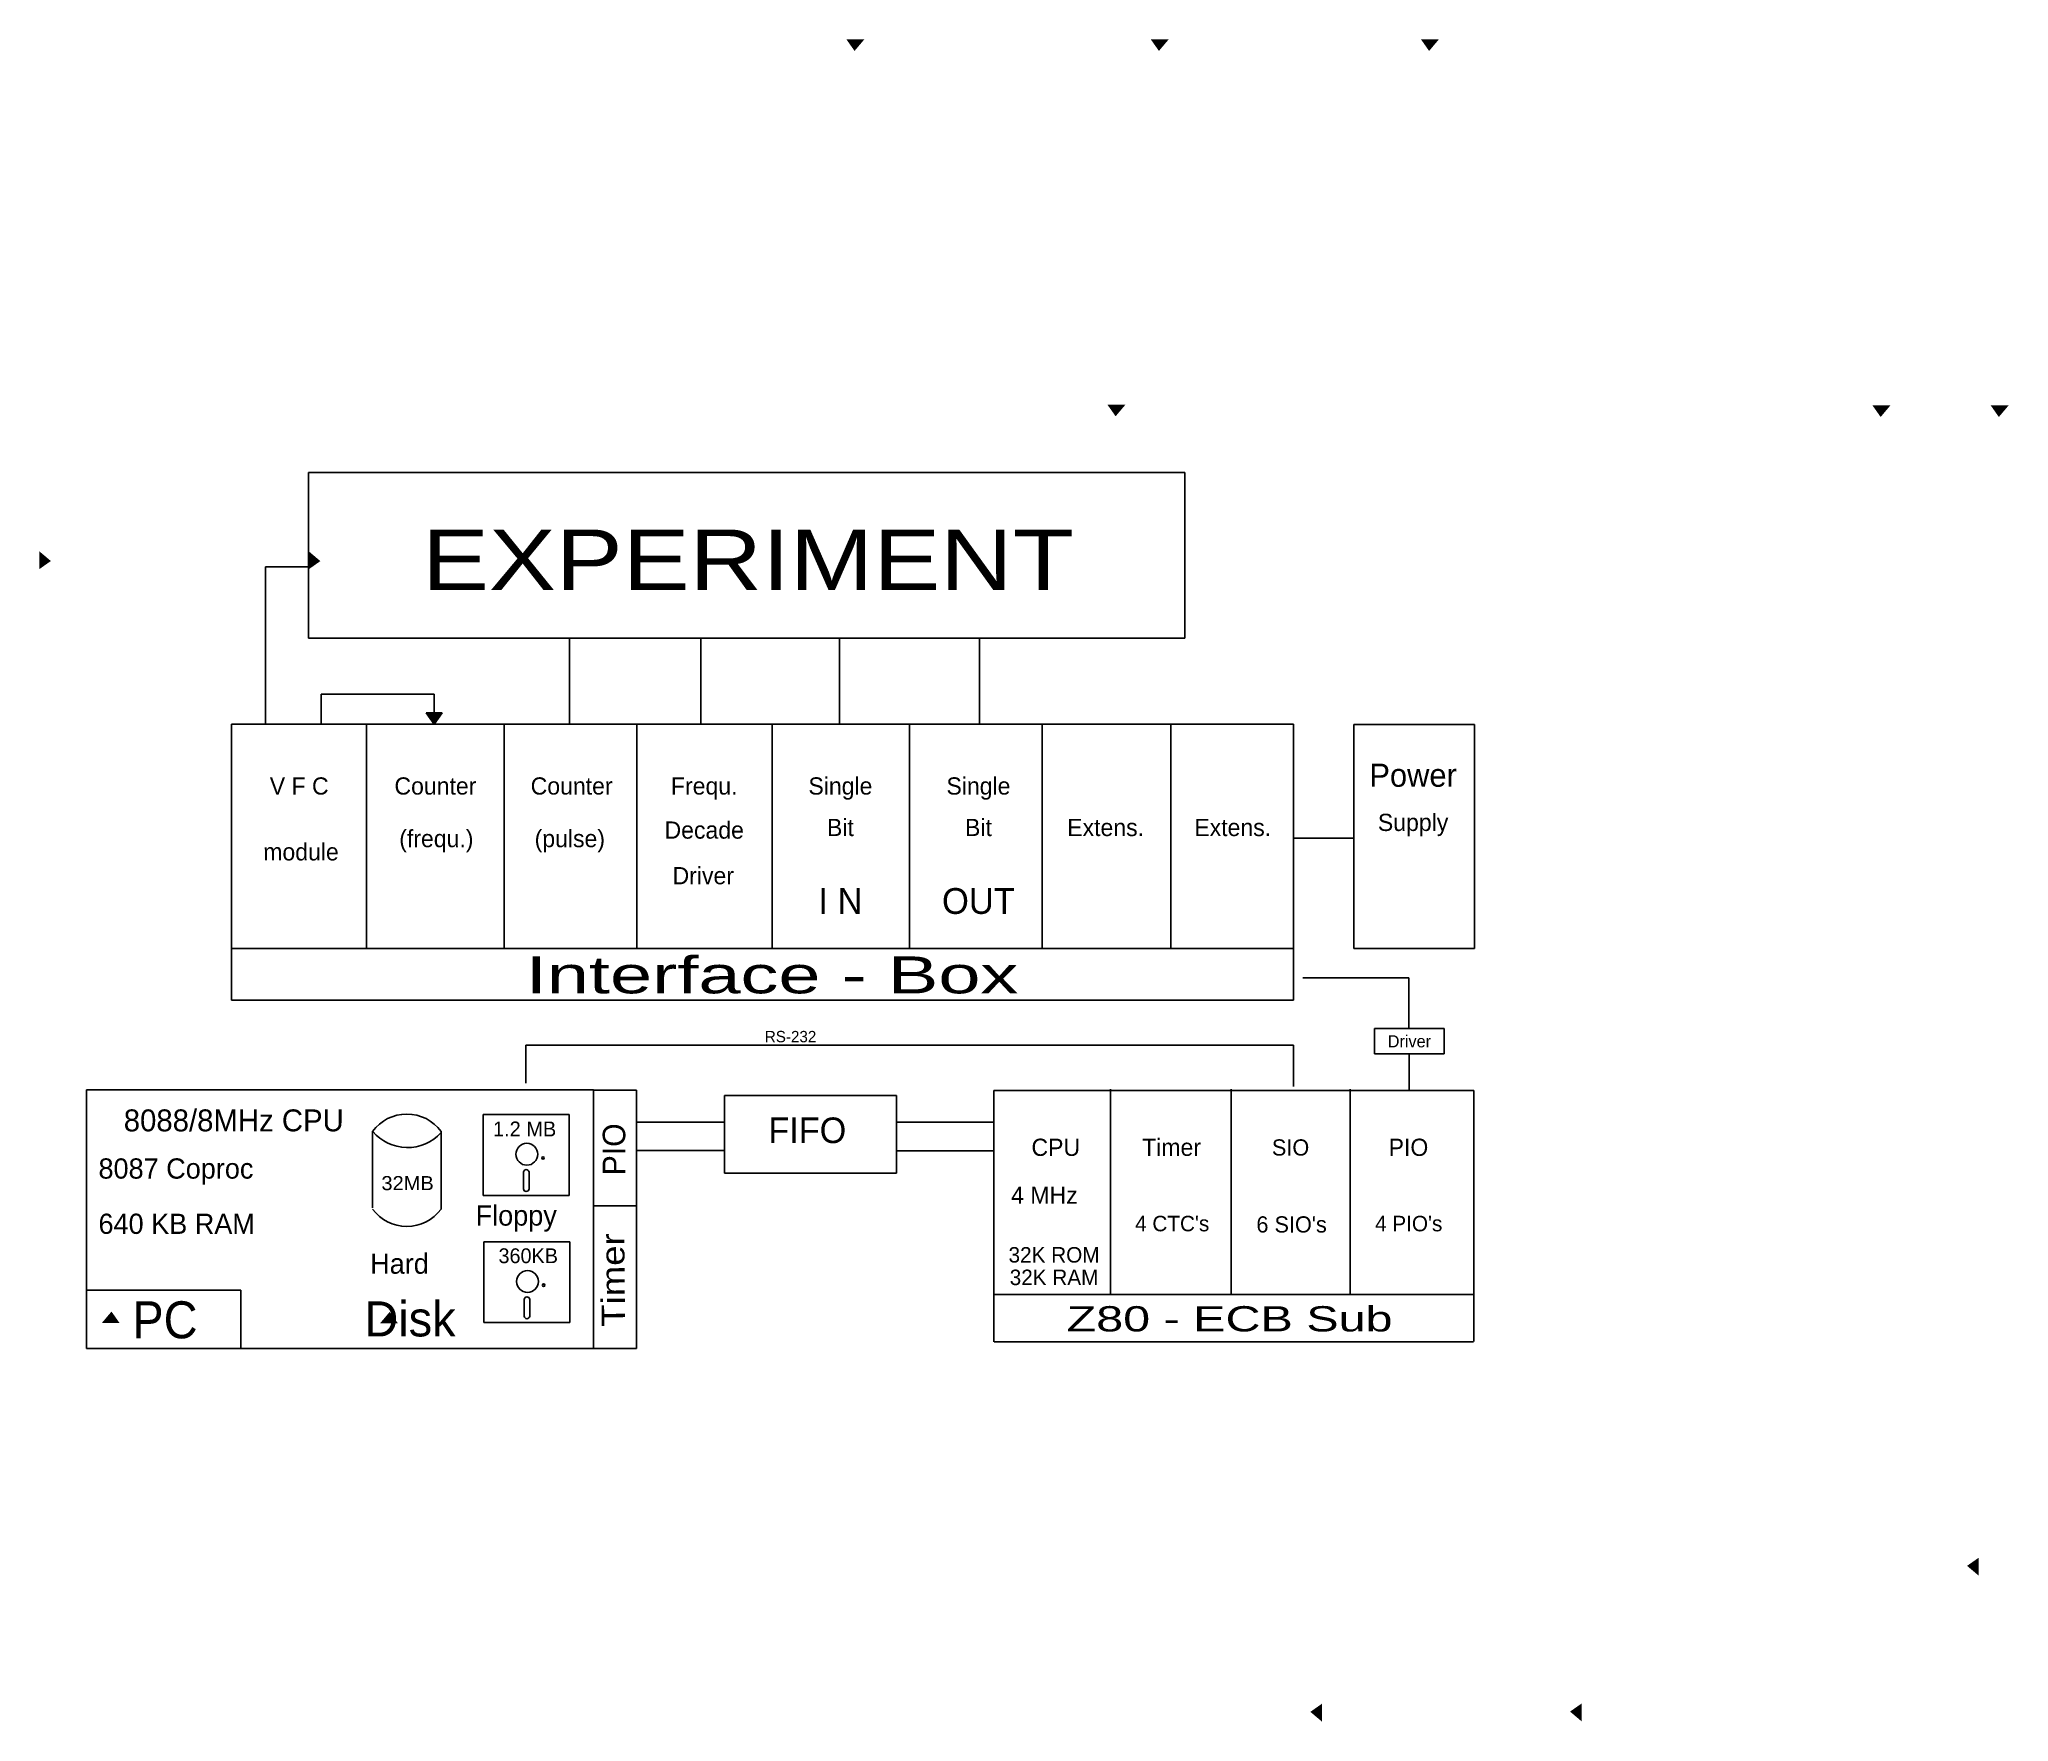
# Model space of a CAD drawing. Extents: x 7 to 236, y -38 to 158.
import ezdxf
from ezdxf.enums import TextEntityAlignment as Align

# ---------------------------------------------------------------- set-up
doc = ezdxf.new("R2010")
doc.units = 0
doc.layers.get('0').update_dxf_attribs({"linetype": 'CONTINUOUS'})

# ---------------------------------------------------------------- blocks, each defined once
blk = doc.blocks.new('RECTANG')
at = {"color": 0}
for p, q in [((1, 1), (0, 1)), ((0, 1), (0, 0)), ((1, 0), (1, 1)), ((0, 0), (1, 0))]:
    blk.add_line(p, q, dxfattribs=at)
blk = doc.blocks.new('PFEIL')
at = {"color": 0}
blk.add_solid([(67.46, 79.44), (69.53, 79.44), (68.4, 78.1)], dxfattribs=at)

msp = doc.modelspace()

# ---------------------------------------------------------------- linework, layer by layer
at = {"color": 0}
for p, q in [((38.13, 107.38), (38.13, 88.14)), ((139.91, 107.38), (38.13, 107.38)), ((139.91, 88.14), (139.91, 107.38)), ((33.11, 96.43), (33.11, 78.2)), ((33.11, 96.43), (38.15, 96.43)), ((38.13, 88.14), (139.91, 88.14)), ((68.44, 78.06), (68.44, 88.07)), ((83.7, 88.18), (83.7, 78.13)), ((99.8, 78.13), (99.8, 88.18)), ((116.06, 88.18), (116.06, 78.13)), ((39.58, 78.13), (39.58, 81.65)), ((39.58, 81.65), (52.72, 81.65)), ((52.72, 81.65), (52.72, 78.13)), ((29.16, 78.13), (29.16, 52.08)), ((152.52, 78.13), (29.16, 78.13)), ((44.86, 78.13), (44.86, 52.08)), ((53.65, 79.45), (51.8, 79.45)), ((51.8, 79.45), (52.72, 78.13)), ((52.72, 78.13), (53.65, 79.45)), ((60.84, 78.13), (60.84, 52.08)), ((76.26, 78.13), (76.26, 52.08)), ((91.96, 78.13), (91.96, 52.08)), ((107.92, 78.11), (107.92, 52.19)), ((123.32, 78.11), (123.32, 52.19)), ((138.29, 78.11), (138.29, 52.19)), ((152.52, 52.08), (152.52, 78.13)), ((159.53, 64.91), (152.52, 64.91)), ((29.16, 52.08), (152.52, 52.08)), ((165.92, 48.7), (153.61, 48.7)), ((165.92, 42.72), (165.92, 48.7)), ((165.97, 42.86), (165.97, 42.81)), ((152.52, 40.87), (63.36, 40.87)), ((63.36, 40.87), (63.36, 36.46)), ((152.52, 36.06), (152.52, 40.87)), ((165.97, 39.83), (165.97, 35.61)), ((86.43, 25.99), (86.43, 35.01)), ((86.43, 35.01), (106.42, 35.01)), ((106.42, 35.01), (106.42, 25.99)), ((117.73, 12.01), (117.73, 35.6)), ((117.73, 35.6), (173.45, 35.6)), ((131.26, 35.75), (131.26, 11.97)), ((145.28, 35.75), (145.28, 11.97)), ((159.11, 35.75), (159.11, 11.97)), ((173.45, 35.6), (173.45, 12.01)), ((45.57, 30.83), (45.57, 21.98)), ((53.51, 30.83), (53.51, 21.82)), ((76.24, 31.91), (86.46, 31.91)), ((106.42, 31.91), (117.76, 31.91)), ((76.24, 28.61), (86.46, 28.61)), ((106.4, 28.58), (117.71, 28.58)), ((106.4, 28.58), (117.71, 28.58)), ((63.08, 24.17), (63.08, 26.1)), ((63.74, 24.17), (63.74, 26.1)), ((106.42, 25.99), (86.43, 25.99)), ((76.21, 5.62), (76.21, 22.24)), ((12.34, 12.42), (30.28, 12.42)), ((30.28, 12.42), (30.28, 5.61)), ((117.72, 12.01), (117.72, 6.4)), ((173.43, 11.9), (117.76, 11.9)), ((173.45, 6.45), (173.45, 12.01)), ((63.16, 9.39), (63.16, 11.32)), ((63.82, 9.39), (63.82, 11.32)), ((71.24, 5.62), (76.21, 5.62)), ((117.76, 6.4), (173.43, 6.4))]:
    msp.add_line(p, q, dxfattribs=at)
for centre, radius in [((63.48, 28.19), 1.27), ((65.36, 27.76), 0.149), ((63.56, 13.41), 1.27), ((65.43, 12.98), 0.149)]:
    msp.add_circle(centre, radius, dxfattribs=at)
for centre, radius, start, end in [((49.54, 27.95), 4.91, 36.0447, 143.9553), ((49.61, 34.27), 5.3, 220.4249, 317.3322), ((63.41, 26.07), 0.332, 5.4356, 174.5644), ((63.41, 24.2), 0.332, 185.4356, 354.5644), ((49.54, 24.71), 4.91, 216.0447, 323.9553), ((63.49, 11.29), 0.332, 5.4356, 174.5644), ((63.49, 9.42), 0.332, 185.4356, 354.5644)]:
    msp.add_arc(centre, radius, start, end, dxfattribs=at)
msp.add_solid([(51.81, 79.45), (53.65, 79.45), (52.73, 78.12)], dxfattribs=at)

# ---------------------------------------------------------------- block references
for p in [(33.14, 78.25), (68.49, 78.25), (99.87, 78.25), (63.46, 35.81), (152.31, 35.73), (166.04, 35.73)]:
    msp.add_blockref('PFEIL', p, dxfattribs=at)
for p, rotation in [((86.3, 28.7), 90), ((117.6, 28.69), 90), ((83.64, 88.02), 180), ((115.96, 87.99), 180), ((152.65, 48.78), 270), ((76.38, 31.82), 270), ((106.54, 31.85), 270)]:
    msp.add_blockref('PFEIL', p, dxfattribs=dict(at, rotation=rotation))
for p, xscale, yscale, zscale in [((159.53, 52.08), 14.01869158878506, 26.04247446693308, 14.01869158878506), ((29.16, 46.08), 123.3644859813084, 6.009801800061481, 123.3644859813084), ((161.92, 39.84), 8.095300776622338, 2.962578352142984, 8.095300776622338), ((12.34, 5.61), 58.87850467289719, 30.04900900030741, 58.87850467289719), ((71.21, 22.19), 5.008226931683566, 13.43458745117031, 5.008226931683566), ((58.4, 23.41), 10.00698750982619, 9.391017392245605, 10.00698750982619), ((58.48, 8.63), 10.00698750982619, 9.391017392245605, 10.00698750982619)]:
    msp.add_blockref('RECTANG', p, dxfattribs=dict(at, xscale=xscale, yscale=yscale, zscale=zscale))

# ---------------------------------------------------------------- texts
for s, height, p, p2 in [('EXPERIMENT', 7.003, (51.31, 93.75), (127.01, 93.75)), ('Interface - Box', 4.2897, (63.36, 46.88), (120.56, 46.88)), ('32MB', 1.637, (46.59, 24.02), (52.67, 24.02)), ('PC', 4.297, (17.66, 6.81), (25.23, 6.81)), ('Z80 - ECB Sub', 2.9331, (126.17, 7.61), (164.02, 7.61))]:
    msp.add_text(s, height=height, dxfattribs=at).set_placement(p, p2, align=Align.ALIGNED)
for s, height, p in [('Power', 2.68, (166.41, 70.88)), ('V F C', 2, (37.04, 69.97)), ('Counter', 2, (52.86, 69.97)), ('Counter', 2, (68.68, 69.97)), ('Frequ.', 2, (84.08, 69.97)), ('Single', 2, (99.9, 69.97)), ('Single', 2, (115.93, 69.97)), ('Decade', 2, (84.08, 64.85)), ('Bit', 2, (99.9, 65.15)), ('Bit', 2, (115.93, 65.15)), ('Extens.', 2, (130.7, 65.15)), ('Extens.', 2, (145.46, 65.15)), ('Supply', 2, (166.41, 65.74)), ('module', 2, (37.25, 62.32)), ('(frequ.)', 2, (52.97, 63.86)), ('(pulse)', 2, (68.47, 63.86)), ('Driver', 2, (83.97, 59.55)), ('I N', 3, (99.9, 56.11)), ('OUT', 3, (115.93, 56.11)), ('Driver', 1.411, (165.98, 40.61)), ('8088/8MHz CPU', 2.5468, (29.44, 30.85)), ('CPU', 2, (124.91, 28)), ('Timer', 2, (138.36, 28)), ('SIO', 1.882, (152.18, 28.04)), ('PIO', 2, (165.87, 28)), ("4 CTC's", 1.8, (138.43, 19.24)), ("6 SIO's", 1.882, (152.3, 19.1)), ("4 PIO's", 1.8, (165.9, 19.24)), ('360KB', 1.72, (63.64, 15.54)), ('32K ROM', 1.8, (124.71, 15.61)), ('32K RAM', 1.8, (124.71, 12.99)), ('Disk', 4.073, (49.91, 7.03))]:
    msp.add_text(s, height=height, dxfattribs=at).set_placement(p, align=Align.CENTER)
for s, height, p in [('RS-232', 1.318, (91.12, 41.2)), ('1.2 MB', 1.733, (59.55, 30.26)), ('FIFO', 2.971, (91.53, 29.49)), ('8087 Coproc', 2.3496, (13.73, 25.36)), ('4 MHz', 2.003, (119.72, 22.44)), ('640 KB RAM', 2.35, (13.73, 18.94)), ('Floppy', 2.35, (57.53, 19.9)), ('Hard', 2.35, (45.28, 14.31))]:
    msp.add_text(s, height=height, dxfattribs=at).set_placement(p)
msp.add_text('PIO', height=2.618, rotation=90, dxfattribs=at).set_placement((74.91, 28.76), align=Align.CENTER)
msp.add_text('Timer', height=2.714, rotation=90.495, dxfattribs=at).set_placement((74.89, 8.17), (74.8, 19.02), align=Align.ALIGNED)

doc.saveas('drawing.dxf')
